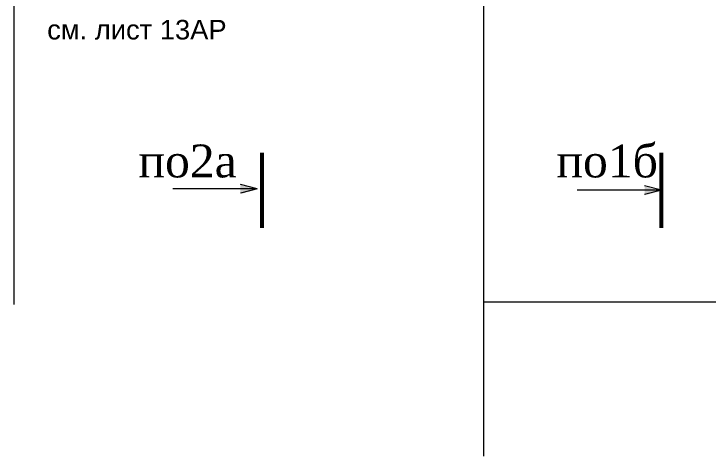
# Model space of a CAD drawing. Header units: inches. Extents: x -407541 to 6688123, y -998590 to 1205599.
# Drawn here: x 156903 to 165775, y 250467 to 256116 of the extents above; entities that cross this region are included whole.
import ezdxf

# ---------------------------------------------------------------- set-up
doc = ezdxf.new("R2010")
doc.units = ezdxf.units.IN
doc.header["$MEASUREMENT"] = 0
doc.linetypes.add('ACAD_ISO04W100', pattern=[30, 24, -3, 0, -3])
for name, color, linetype, lineweight in [('Оси', 254, 'ACAD_ISO04W100', 5), ('Текст', 7, 'Continuous', 18), ('Текст_узлы', 66, 'Continuous', 13)]:
    doc.layers.add(name, color=color, linetype=linetype, lineweight=lineweight)
doc.styles.get("Standard").update_dxf_attribs({"font": 'arial.ttf'})

msp = doc.modelspace()

# ---------------------------------------------------------------- hatches: boundary and pattern name
at = {"layer": 'Текст'}
h = msp.add_hatch(color=256, dxfattribs=at)
h.set_gradient(color2=(0, 0, 0), one_color=1)
h.paths.add_polyline_path([(159798.4, 253928.6), (159798.4, 253871.8), (160012.3, 253871.8)])
h.paths.add_polyline_path([(160012.3, 253871.8), (159798.4, 253871.8), (159798.4, 253815)])
h = msp.add_hatch(color=256, dxfattribs=at)
h.set_gradient(color2=(0, 0, 0), one_color=1)
h.paths.add_polyline_path([(164963.7, 253911.9), (164963.7, 253855.1), (165177.6, 253855.1)])
h.paths.add_polyline_path([(165177.6, 253855.1), (164963.7, 253855.1), (164963.7, 253798.3)])

# ---------------------------------------------------------------- linework, layer by layer
at = {"lineweight": 53}
for p, q in [((160075.1, 253384.7), (160075.1, 254343.1)), ((165177.6, 253384.7), (165177.6, 254343.1))]:
    msp.add_line(p, q, dxfattribs=at)
at = {"layer": 'Оси', "ltscale": 0.3}
for p, q in [((156903.2, 278737.2), (156903.2, 252403)), ((162903.2, 278737.2), (162903.2, 250467.2)), ((162903.2, 252437.2), (192303.2, 252437.2))]:
    msp.add_line(p, q, dxfattribs=at)
at = {"layer": 'Текст'}
for p, q in [((160012.3, 253880.6), (159798.4, 253937.4)), ((165177.6, 253863.9), (164963.7, 253920.7)), ((160012.3, 253880.6), (158934.2, 253880.6)), ((160012.3, 253880.6), (159798.4, 253823.8)), ((165177.6, 253863.9), (164099.5, 253863.9)), ((165177.6, 253863.9), (164963.7, 253807.1))]:
    msp.add_line(p, q, dxfattribs=at)

# ---------------------------------------------------------------- texts
at = {"layer": 'Текст', "char_height": 420, "width": 31148.55, "attachment_point": 7}
for s, insert in [('{\\fTimes New Roman|b0|i0|c204|p18;по2а}', (158495.3, 254021)), ('{\\fTimes New Roman|b0|i0|c204|p18;по1б}', (163836.3, 254021))]:
    msp.add_mtext(s, dxfattribs=dict(at, insert=insert))
at = {"layer": 'Текст_узлы', "ltscale": 0.1, "insert": (157328.7, 255785.4), "char_height": 250, "width": 4589.447, "attachment_point": 7}
msp.add_mtext('{\\fArial|b0|i0|c204|p34;см. лист 13AP}', dxfattribs=at)

doc.saveas('drawing.dxf')
